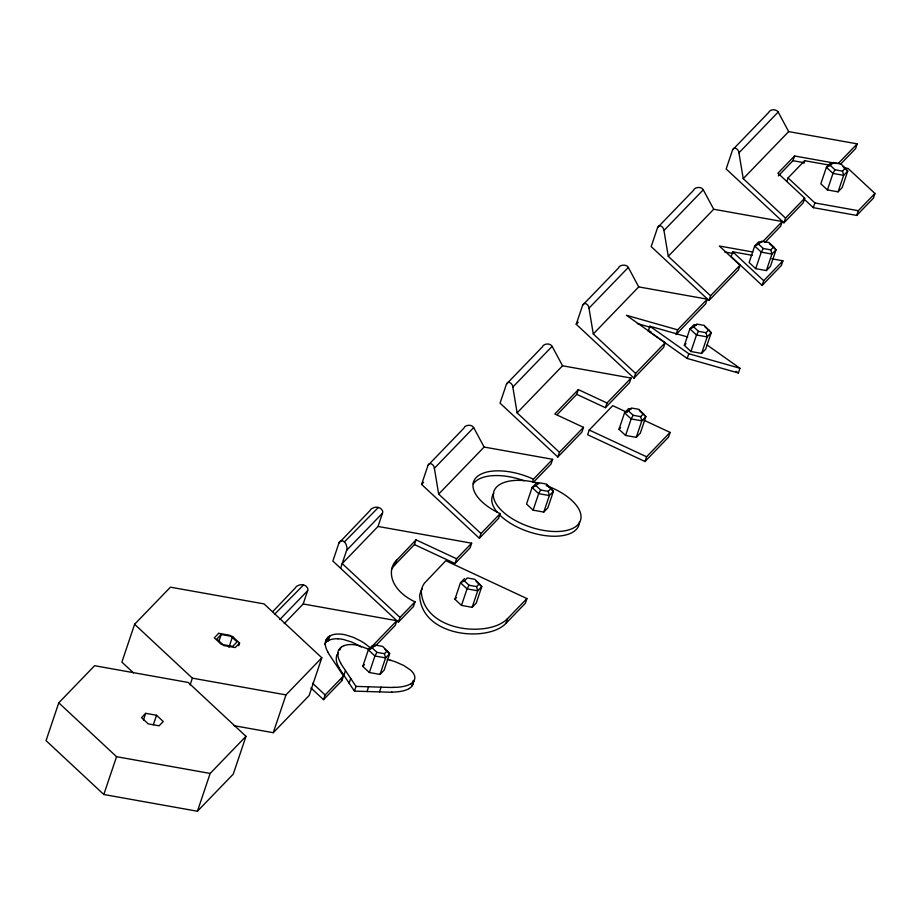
<?xml version="1.0" encoding="UTF-8"?>
<svg xmlns="http://www.w3.org/2000/svg" width="921" height="921" viewBox="0 0 921 921"><rect width="100%" height="100%" fill="white"/><g stroke="black" fill="none" stroke-linecap="round" stroke-linejoin="round"><path stroke-width="1.38" d="M284.278 623.563L303.193 603.969L307.798 590.142A5.042 4.214 -13.6 0 0 307.614 588.128L306.025 586.147A7.541 6.297 -13.6 0 0 299.452 584.973L296.781 586.193A5.042 4.214 -13.6 0 0 295.33 587.92L272.812 611.556M378.036 526.444L382.652 512.617A5.042 4.214 -13.6 0 0 382.457 510.602L380.868 508.622A7.541 6.297 -13.6 0 0 374.306 507.448L371.635 508.668A5.042 4.214 -13.6 0 0 370.184 510.384L338.928 543.068L332.872 561.073L398.379 622.147L413.425 606.571L415.026 601.839C402.822 596.221 389.871 584.766 391.517 570.041A74.958 36.449 18.6 0 1 394.706 562.27L416.039 539.856L456.597 558.771L471.644 543.194L378.036 526.444L342.198 563.56L399.979 617.427L398.379 622.147M340.609 568.292L346.826 549.722A5.042 3.224 81.1 0 0 346.952 547.385L346.181 544.553A7.541 4.812 81.1 0 0 344.73 542.296L344.04 541.652A7.541 4.812 81.1 0 0 342.117 540.777L340.275 541.157A5.042 3.224 81.1 0 0 339.135 542.55L338.928 543.068M58.771 702.827L46.05 740.634L103.82 794.501L197.428 811.24L233.266 774.124L245.988 736.328L188.218 682.461L94.61 665.71L58.771 702.827L116.541 756.694L210.149 773.444L245.988 736.328M234.141 725.702L273.261 732.702L309.099 695.585L321.82 657.778L264.051 603.911L170.443 587.172L134.604 624.288L121.883 662.095L133.441 672.86M103.82 794.501L116.541 756.694M143.411 720.072L145.679 713.326L156.535 715.272L163.247 721.523L159.08 725.829L148.223 723.883L141.523 717.632L145.679 713.326M153.358 724.723L156.535 715.272M190.106 684.902L192.374 678.155L134.604 624.288M218.933 641.246L221.201 634.5L232.564 636.526L239.575 643.065L238.666 645.771M228.926 647.325L232.564 636.526M197.428 811.24L210.149 773.444M273.261 732.702L285.982 694.895L321.82 657.778M324.653 644.504L325.389 643.146A16.244 7.898 18.6 0 1 326.08 642.317L328.233 637.056A16.405 7.978 18.6 0 1 329.246 636.353L329.683 636.089M328.21 640.751L329.914 635.962L330.858 635.478A24.268 11.8 18.6 0 1 331.468 635.214A20.377 9.912 18.6 0 1 345.041 634.742L353.261 637.309L360.905 641.062A35.942 17.476 18.6 0 1 367.824 645.863L369.851 647.567A1.623 0.794 18.6 0 0 370.472 647.947M339.976 649.892L340.77 647.532A16.405 7.978 18.6 0 1 341.783 646.818L342.117 646.623M323.536 699.672L325.125 694.952L343.51 675.91L341.921 680.631L323.536 699.672L310.93 687.929M354.263 690.923L343.878 675.266L345.467 670.546L342.221 665.676A97.845 47.581 18.6 0 1 340.436 662.763M349.105 683.163L350.694 678.432L345.467 670.546M421.599 484.4L428.023 465.312C429.612 461.133 434.493 465.197 434.378 468.305L438.672 494.105L480.969 533.535L479.369 538.267L421.599 484.4L423.591 482.339M391.621 569.466A74.958 36.449 18.6 0 1 393.117 566.991L395.04 564.677L396.64 559.956M354.424 691.095L356.024 686.375M384.966 649.282L389.664 653.668L385.588 657.893L374.928 655.994L368.342 649.858L372.303 648.039L375.181 645.068L382.675 646.404L389.664 653.668L384.115 670.189L380.028 674.414L369.367 672.514L362.782 666.378L368.342 649.858L372.429 645.633L375.089 646.105M369.367 672.514L374.928 655.994L376.931 652.356L384.437 653.703L387.315 650.721M395.04 564.677L414.45 544.576L416.039 539.856M354.643 691.141L367.019 691.51L368.607 686.79L388.8 687.4A97.845 47.581 18.6 0 0 393.359 687.446M303.193 603.969L396.801 620.719L395.201 625.44L375.722 645.621M380.028 674.414L385.588 657.893L384.437 653.703M367.019 691.51L379.51 691.878L381.098 687.158M506.481 384.057L500.057 403.145L557.827 457.012L581.899 432.076L583.488 427.344L554.81 413.966L578.33 389.606L607.008 402.984L631.092 378.047L562.558 365.787L552.14 346.342C550.056 342.508 543.148 343.775 542.319 346.941L506.481 384.057C508.058 379.866 512.951 383.93 512.824 387.05L517.118 412.85L559.415 452.28L557.827 457.012M411.94 686.191A16.405 7.978 18.6 0 0 412.481 685.27L414.623 679.168A24.268 11.8 18.6 0 0 414.738 678.685A20.377 9.912 18.6 0 0 413.218 673.044A20.55 9.993 18.6 0 0 410.156 669.786L403.686 665.457L395.788 661.969A36.264 17.637 18.6 0 0 390.182 660.173M414.45 544.576L455.009 563.502L456.597 558.771M471.644 543.194L470.055 547.914L455.009 563.502M476.157 581.312L481.798 586.562L477.711 590.798L467.051 588.887L460.465 582.751L464.426 580.932L467.304 577.962L474.799 579.297L481.798 586.562L476.238 603.082L472.151 607.319L461.49 605.408L454.905 599.272L460.465 582.751L464.552 578.526M461.49 605.408L467.051 588.887L469.054 585.249L476.56 586.596L479.438 583.615M428.023 465.312L463.862 428.196C464.794 424.685 472.047 424.132 473.682 427.597L484.112 447.042L552.635 459.303L533.432 479.196A45.647 22.196 18.6 0 0 476.238 477.504A45.647 22.196 18.6 0 0 500.172 513.653L498.583 518.373L479.369 538.267M472.151 607.319L477.711 590.798L476.56 586.596M576.224 324.261L582.648 305.173C584.225 300.983 589.118 305.047 588.991 308.167L593.285 333.966L635.582 373.396L633.993 378.128L576.224 324.261L578.204 322.2M532.442 482.155L533.432 479.196M533.109 510.165L538.67 493.644L540.685 490.007L548.191 491.354L551.057 488.372L546.429 484.055L538.923 482.719L536.057 485.689L532.096 487.508L526.536 504.029L533.109 510.165L543.781 512.076L547.857 507.839L553.417 491.319L551.057 488.372M552.635 459.303L551.046 464.034L533.766 481.936M557.136 414.634L576.742 394.338L578.33 389.606M422.325 588.669A74.958 36.449 18.6 0 0 419.688 595.645C421.093 629.676 467.315 640.21 494.427 630.505A74.958 36.449 18.6 0 0 503.58 625.509L505.928 623.39L507.517 618.659L526.927 598.569L445.799 560.728L424.466 583.143A74.958 36.449 18.6 0 0 421.277 590.914C422.681 624.956 468.904 635.478 496.028 625.785A74.958 36.449 18.6 0 0 505.169 620.777L507.517 618.659M543.781 512.076L549.342 495.556L553.417 491.319L551.541 489.569M526.927 598.569L525.327 603.29L505.928 623.39M627.086 412.343L612.741 405.654L589.221 430.015L587.633 434.747L644.999 461.502L668.519 437.141L670.108 432.421L644.032 420.252M708.963 300.465L710.552 295.745L668.266 256.314L663.96 230.515C664.087 227.395 659.194 223.331 657.617 227.51L651.193 246.609L708.963 300.465L738.4 269.98L739.989 265.26L719.347 246.011L752.791 251.997M576.742 394.338L605.419 407.715L607.008 402.984M631.092 378.047L629.504 382.779L605.419 407.715M707.109 344.995L739.977 368.262L738.377 372.982L687.204 358.453L648.28 330.961L649.881 326.23L687.722 336.994M639.312 410.467L645.886 416.603L641.81 420.839L631.138 418.928L624.565 412.792L628.525 410.973L631.392 408.003L638.898 409.338L645.886 416.603L640.325 433.123L636.25 437.348L625.589 435.449L619.004 429.313L624.565 412.792L628.64 408.567L631.311 409.039M625.589 435.449L631.138 418.928L633.153 415.29L640.659 416.637L643.526 413.656M582.648 305.173L618.475 268.046C618.993 264.764 626.74 263.867 628.306 267.447L638.725 286.903L707.259 299.164L677.637 329.833L626.453 315.304L665.192 342.727L663.604 347.447L633.993 378.128M783.944 222.813L785.532 218.093L743.235 178.662L738.941 152.863C739.068 149.743 734.175 145.679 732.586 149.858L726.162 168.957L783.944 222.813L803.147 202.919L804.735 198.199L777.923 173.206L794.558 155.971L836.59 163.501M636.25 437.348L641.81 420.839L640.659 416.637M676.451 333.379L677.637 329.833M644.999 461.502L646.588 456.781L670.108 432.421M704.657 326.541L711.231 332.677L707.155 336.902L696.495 334.991L689.91 328.855L693.87 327.047L696.748 324.065L704.243 325.412L711.231 332.677L705.67 349.197L701.595 353.422L690.934 351.511L684.349 345.375L689.91 328.855L693.985 324.629L696.656 325.101M687.204 358.453L688.793 353.733L649.881 326.23M707.259 299.164L705.659 303.884L676.049 334.565M690.934 351.511L696.495 334.991L698.498 331.364L706.004 332.7L708.882 329.73M752.261 255.324L732.748 251.824L731.159 256.556L762.128 285.418L781.33 265.524L782.919 260.804L771.775 258.813M701.595 353.422L707.155 336.902L706.004 332.7M755.715 268.667L761.276 252.147L763.279 248.52L770.785 249.856L773.663 246.886L769.023 242.568L761.529 241.221L758.651 244.203L754.69 246.011L749.13 262.531L755.715 268.667L766.376 270.578L770.463 266.353L776.012 249.833L773.663 246.886M778.291 175.899L792.958 160.703L794.558 155.971M786.868 181.472L788.065 177.926L804.689 160.703L829.925 165.216M657.617 227.51L693.455 190.394C694.261 187.147 701.353 186.111 703.241 189.749L713.706 209.251L782.228 221.512L780.64 226.232L764.937 242.499M766.376 270.578L771.936 254.058L776.012 249.833L769.438 243.697M762.128 285.418L763.716 280.698L782.919 260.804M803.895 163.063L804.689 160.703M843.935 167.726L848.137 168.474L874.95 193.479L873.361 198.199L856.726 215.422L813.289 207.651L814.878 202.931L788.065 177.926M827.426 189.933L832.987 173.413L834.99 169.775L842.496 171.122L845.374 168.14L840.735 163.823L833.24 162.487L830.362 165.458L826.402 167.277L820.841 183.797L827.426 189.933L838.087 191.844L842.174 187.608L847.734 171.087L845.374 168.14M838.087 191.844L843.648 175.324L847.734 171.087L843.026 166.713M738.941 152.863L778.187 112.04L788.675 131.599L857.198 143.86L855.609 148.58L840.251 164.491M856.726 215.422L858.314 210.702L874.95 193.479M414.335 679.963L414.082 680.538A16.405 7.978 18.6 0 1 413.541 681.471M412.746 684.683L413.034 683.9A24.268 11.8 18.6 0 0 413.149 683.405A20.377 9.912 18.6 0 0 413.034 680.7M326.241 639.784L326.978 638.414A16.244 7.898 18.6 0 1 327.669 637.597L328.233 637.056M338.778 650.261L339.527 648.891A16.244 7.898 18.6 0 1 340.206 648.062L340.77 647.532M337.19 654.981L337.938 653.622A16.244 7.898 18.6 0 1 338.456 652.954M221.201 634.5L216.849 639.001L223.861 645.54L235.223 647.578L239.575 643.065M274.458 614.388L303.527 584.973M344.385 541.951L378.381 507.448M732.586 149.858L768.425 112.742C769.968 109.023 776.046 108.724 778.187 112.04M279.777 619.568L307.66 590.695M346.664 550.286L382.503 513.17M434.378 468.305L473.682 427.597M512.824 387.05L552.14 346.342M588.991 308.167L628.306 267.447M663.96 230.515L703.276 189.795M438.672 494.105L484.112 447.042M517.118 412.85L562.558 365.787M593.285 333.966L638.725 286.903M668.266 256.314L713.706 209.251M743.235 178.662L788.675 131.599M370.495 647.958L396.801 620.719M399.979 617.427L415.026 601.839M480.969 533.535L500.172 513.653M559.415 452.28L583.488 427.344M635.582 373.396L665.192 342.727M710.552 295.745L739.989 265.26M762.6 241.832L782.228 221.512M785.532 218.093L804.735 198.199M837.995 163.742L857.198 143.86M362.782 666.378L364.417 664.686M684.349 345.375L685.984 343.683M454.905 599.272L456.54 597.579M619.004 429.313L620.639 427.62M410.639 683.773L412.263 682.714A16.244 7.898 18.6 0 0 413.011 682.024L413.517 681.459L411.422 686.755A16.244 7.898 18.6 0 1 410.685 687.446L409.051 688.494M327.98 640.878L327.646 641.074A16.405 7.978 18.6 0 0 326.621 641.764M342.336 646.496L343.395 645.943A24.268 11.8 18.6 0 1 344.005 645.69M328.325 640.682L329.269 640.199A24.268 11.8 18.6 0 1 329.868 639.934A20.377 9.912 18.6 0 1 337.949 638.783M368.607 686.79L356.231 686.41M379.51 691.878L387.211 692.132A97.845 47.581 18.6 0 0 391.759 692.178M833.148 163.524L830.489 163.052L826.402 167.277L832.987 173.413L843.648 175.324L842.496 171.122M792.958 160.703L804.171 162.706M814.878 202.931L858.314 210.702M761.437 242.258L758.777 241.786L754.69 246.011L761.276 252.147L771.936 254.058L770.785 249.856M724.723 251.986L733.093 253.482M538.843 483.755L536.172 483.283L532.096 487.508L538.67 493.644L549.342 495.556L548.191 491.354M192.374 678.155L285.982 694.895M637.32 323.57L651.147 327.496M648.28 330.961L650.986 331.721M688.793 353.733L739.977 368.262M589.221 430.015L646.588 456.781M369.724 649.547L357.59 645.264A20.377 9.912 18.6 0 0 344.005 645.69M736.029 371.324L738.377 372.982M830.362 165.458L834.99 169.775M803.998 199.005L813.289 207.651M758.651 244.203L763.279 248.52M732.748 251.824L763.716 280.698M693.87 327.047L698.498 331.364M628.525 410.973L633.153 415.29M546.832 485.183L549.653 487.819M536.057 485.689L540.685 490.007M464.426 580.932L469.054 585.249M372.303 648.039L376.931 652.356M312.518 683.198L325.125 694.952M355.851 686.203L350.694 678.432M343.303 675.726L329.683 655.199A97.845 47.581 18.6 0 1 327.899 652.287M341.714 680.446L341.046 679.479M343.878 675.266L340.632 670.396A97.845 47.581 18.6 0 1 338.847 667.495M473.313 483.847A45.647 22.196 18.6 0 1 524.187 480.762M361.182 646.933A36.264 17.637 18.6 0 0 359.317 645.794L351.672 642.029L343.464 639.508A20.55 9.993 18.6 0 0 337.972 638.806M328.083 652.298A44.001 21.402 18.6 0 1 326.022 639.704M546.165 485.551A45.647 22.196 18.6 0 1 571.688 528.838A45.647 22.196 18.6 0 1 497.662 506.032A45.647 22.196 18.6 0 1 537.726 482.949M579.447 521.908A45.647 22.196 18.6 0 1 548.363 535.964A45.647 22.196 18.6 0 1 499.493 514.724M497.133 512.111A45.647 22.196 18.6 0 1 493.714 493.368M340.62 662.775A44.001 21.402 18.6 0 1 338.56 650.18M339.032 667.495A44.001 21.402 18.6 0 1 336.971 654.9M387.154 659.424A35.332 17.188 18.6 0 1 390.182 660.161M410.824 683.889A44.001 21.402 18.6 0 1 393.279 687.331M409.235 688.609A44.001 21.402 18.6 0 1 391.678 692.062M218.668 633.314L214.317 637.816L221.328 644.355L232.691 646.392L237.042 641.879L230.031 635.352L218.668 633.314"/></g></svg>
